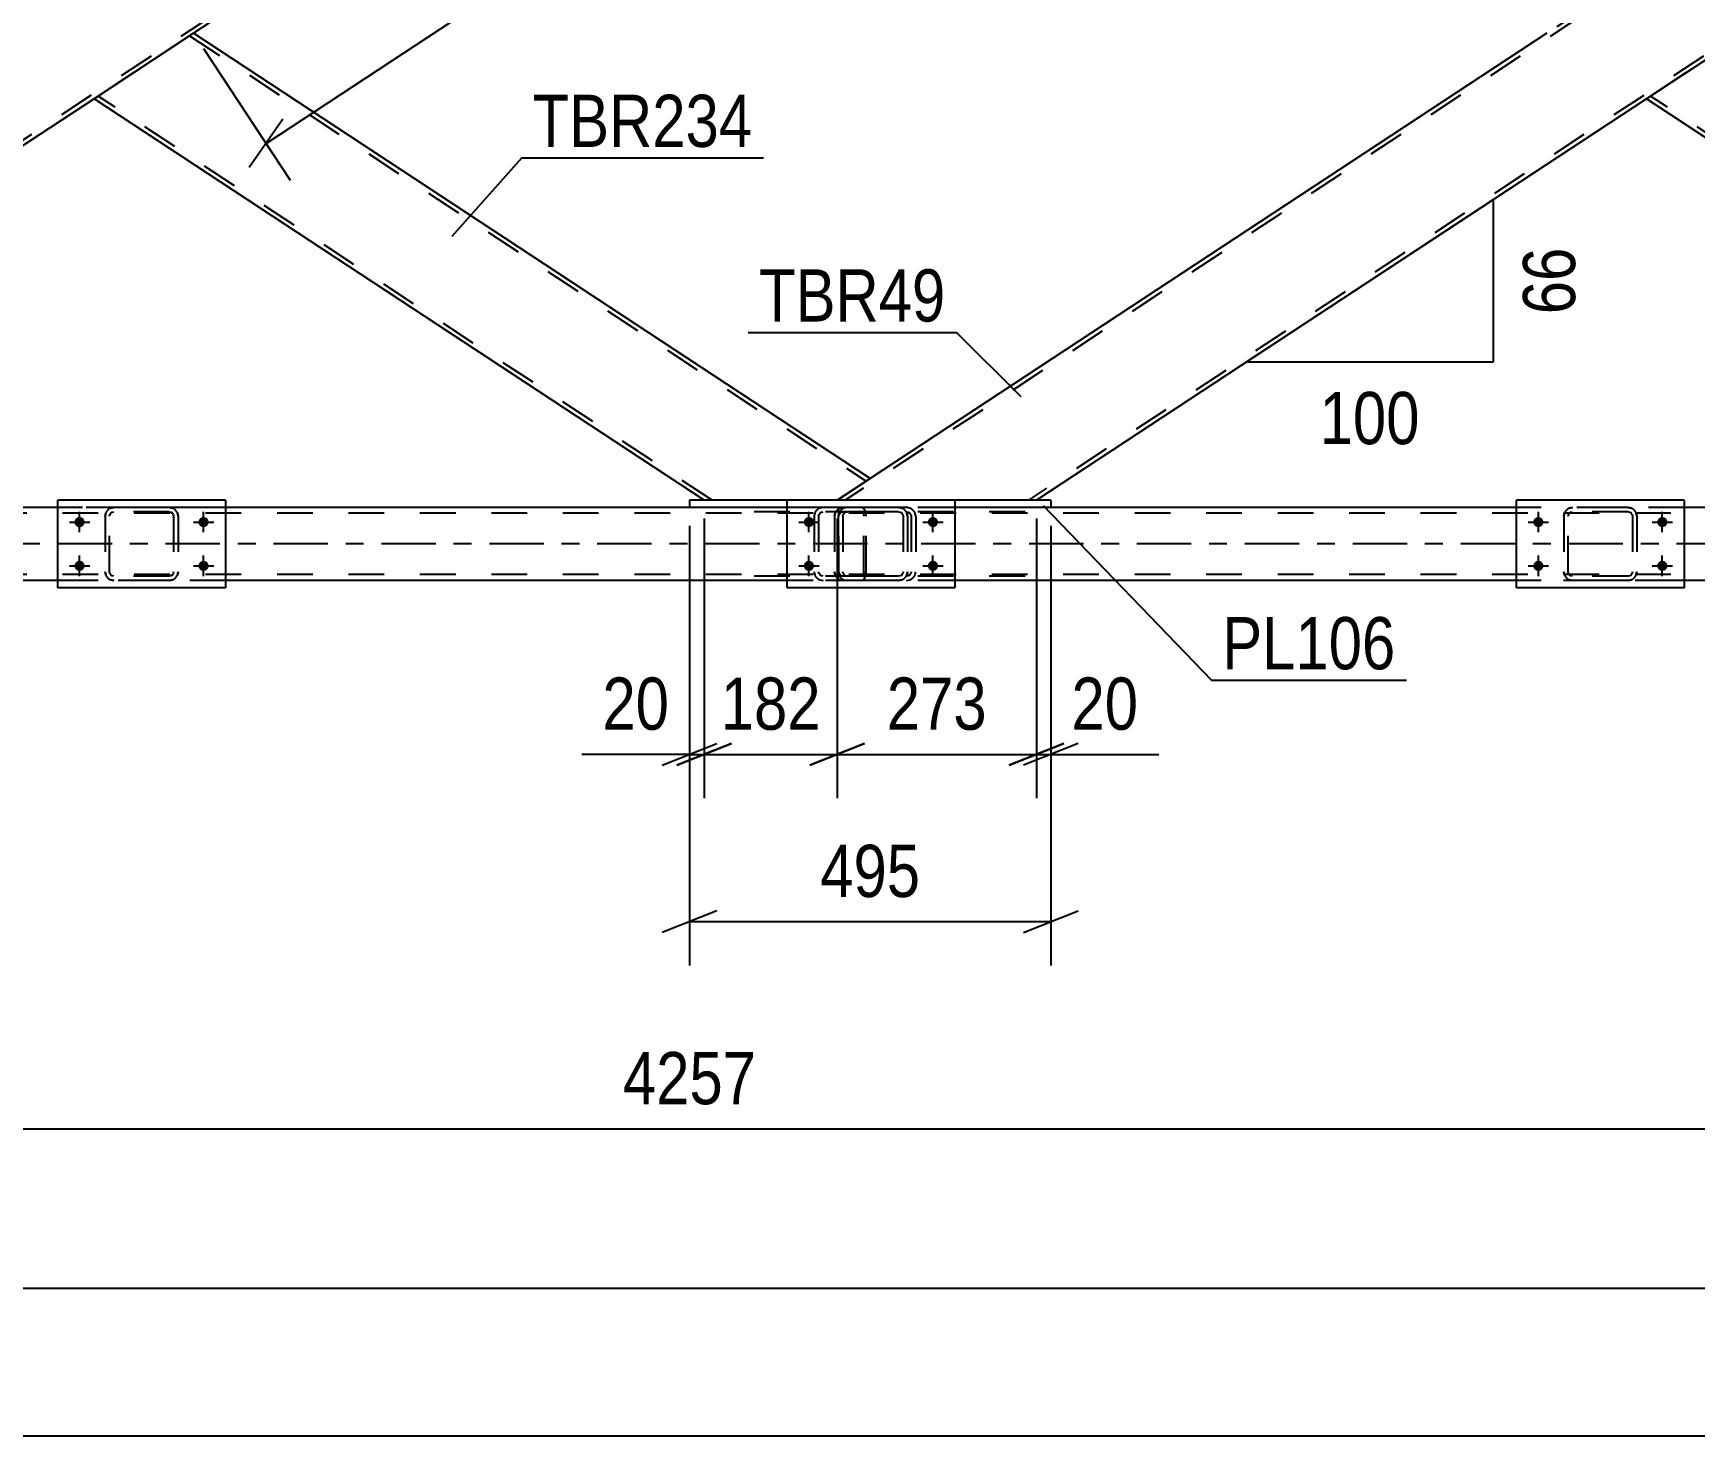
# Model space of a CAD drawing. Header units: millimetres. Extents: x -834 to 355, y -855 to -14.
# Drawn here: x -267.8 to -176.7, y -174.2 to -97.3 of the extents above; entities that cross this region are included whole.
import ezdxf

# ---------------------------------------------------------------- set-up
doc = ezdxf.new("R2010")
doc.units = ezdxf.units.MM
doc.linetypes.add('DXK_LINE_DOT2', pattern=[3.9198, 1.9599, -1.9599])
doc.linetypes.add('DXK_LINE_DOT3', pattern=[5.9187, 2.979, -0.9799, 0.9799, -0.9799])
doc.styles.add('Arial Narrow', font='ARIALN.TTF', dxfattribs={"height": 0.2})

# ---------------------------------------------------------------- blocks, each defined once
blk = doc.blocks.new('Bolt-570384938-11738 - 11708')
at = {"linetype": 'Continuous'}
for points in [[(-185.274, -123.789, -1), (-185.274, -124.349, -1)], [(-178.474, -123.789, -1), (-178.474, -124.349, -1)], [(-185.274, -126.189, -1), (-185.274, -126.749, -1)], [(-178.474, -126.189, -1), (-178.474, -126.749, -1)]]:
    blk.add_hatch(color=1, dxfattribs=at).paths.add_polyline_path(points)
at = {"color": 1, "linetype": 'Continuous'}
for p, q in [((-185.274, -124.629), (-185.274, -123.509)), ((-178.474, -124.629), (-178.474, -123.509)), ((-185.834, -124.069), (-184.714, -124.069)), ((-179.034, -124.069), (-177.914, -124.069)), ((-185.834, -126.469), (-184.714, -126.469)), ((-185.274, -127.029), (-185.274, -125.909)), ((-179.034, -126.469), (-177.914, -126.469)), ((-178.474, -127.029), (-178.474, -125.909))]:
    blk.add_line(p, q, dxfattribs=at)
blk = doc.blocks.new('Bolt-570384938-11739 - 11708')
at = {"linetype": 'Continuous'}
for points in [[(-265.274, -123.789, -1), (-265.274, -124.349, -1)], [(-258.474, -123.789, -1), (-258.474, -124.349, -1)], [(-265.274, -126.189, -1), (-265.274, -126.749, -1)], [(-258.474, -126.189, -1), (-258.474, -126.749, -1)]]:
    blk.add_hatch(color=1, dxfattribs=at).paths.add_polyline_path(points)
at = {"color": 1, "linetype": 'Continuous'}
for p, q in [((-265.274, -124.629), (-265.274, -123.509)), ((-258.474, -124.629), (-258.474, -123.509)), ((-265.834, -124.069), (-264.714, -124.069)), ((-259.034, -124.069), (-257.914, -124.069)), ((-265.834, -126.469), (-264.714, -126.469)), ((-265.274, -127.029), (-265.274, -125.909)), ((-259.034, -126.469), (-257.914, -126.469)), ((-258.474, -127.029), (-258.474, -125.909))]:
    blk.add_line(p, q, dxfattribs=at)
blk = doc.blocks.new('Part-570384938-11949 - 11708')
at = {"color": 7, "linetype": 'DXK_LINE_DOT2'}
for p, q in [((-223.646, -123.613), (-223.675, -123.749)), ((-223.675, -123.749), (-223.675, -126.789)), ((-223.636, -123.565), (-223.646, -123.613)), ((-223.42, -123.749), (-223.4, -123.657)), ((-223.42, -123.749), (-223.42, -126.789)), ((-223.4, -123.657), (-223.345, -123.579)), ((-223.164, -123.269), (-223.36, -123.305)), ((-223.345, -123.579), (-223.262, -123.527)), ((-223.262, -123.527), (-223.164, -123.509)), ((-213.422, -123.269), (-223.164, -123.269)), ((-213.422, -123.509), (-223.164, -123.509)), ((-219.734, -123.305), (-219.929, -123.269)), ((-219.929, -123.509), (-219.831, -123.527)), ((-219.831, -123.527), (-219.749, -123.579)), ((-219.749, -123.579), (-219.693, -123.657)), ((-219.693, -123.657), (-219.674, -123.749)), ((-219.674, -123.749), (-219.674, -126.789)), ((-219.447, -123.613), (-219.457, -123.565)), ((-219.418, -123.749), (-219.447, -123.613)), ((-219.418, -123.749), (-219.418, -126.789)), ((-223.675, -126.789), (-223.661, -126.855)), ((-223.661, -126.855), (-223.636, -126.973)), ((-223.4, -126.881), (-223.42, -126.789)), ((-223.345, -126.959), (-223.4, -126.881)), ((-223.36, -127.232), (-223.164, -127.269)), ((-223.262, -127.011), (-223.345, -126.959)), ((-223.164, -127.029), (-223.262, -127.011)), ((-213.422, -127.029), (-223.164, -127.029)), ((-213.422, -127.269), (-223.164, -127.269)), ((-219.831, -127.011), (-219.929, -127.029)), ((-219.929, -127.269), (-219.734, -127.232)), ((-219.749, -126.959), (-219.831, -127.011)), ((-219.693, -126.881), (-219.749, -126.959)), ((-219.674, -126.789), (-219.693, -126.881)), ((-219.457, -126.973), (-219.432, -126.855)), ((-219.432, -126.855), (-219.418, -126.789))]:
    blk.add_line(p, q, dxfattribs=at)
for centre, start, end in [((-223.184, -123.77), 110.75831, 155.68004), ((-219.91, -123.77), 24.31996, 69.24169), ((-223.184, -126.768), 204.31996, 249.24169), ((-219.91, -126.768), 290.75831, 335.68004)]:
    blk.add_arc(centre, 0.496, start, end, dxfattribs=at)
blk = doc.blocks.new('Part-570384938-11795 - 11708')
at = {"color": 2, "linetype": 'Continuous'}
for p, q in [((-231.819, -122.869), (-231.819, -123.269)), ((-226.474, -122.869), (-231.819, -122.869)), ((-212.002, -122.869), (-217.274, -122.869)), ((-212.002, -122.869), (-212.002, -123.269)), ((-226.474, -123.269), (-231.819, -123.269)), ((-212.002, -123.269), (-217.274, -123.269))]:
    blk.add_line(p, q, dxfattribs=at)
at = {"color": 7, "linetype": 'DXK_LINE_DOT2'}
for p, q in [((-217.274, -122.869), (-226.474, -122.869)), ((-217.274, -123.269), (-226.474, -123.269))]:
    blk.add_line(p, q, dxfattribs=at)
blk = doc.blocks.new('Part-570384938-11836 - 11708')
at = {"color": 7, "linetype": 'DXK_LINE_DOT2'}
for p, q in [((-183.874, -123.749), (-183.838, -123.565)), ((-183.838, -123.565), (-183.874, -123.749)), ((-183.874, -123.749), (-183.874, -126.789)), ((-183.634, -123.749), (-183.616, -123.657)), ((-183.634, -126.789), (-183.634, -123.749)), ((-183.616, -123.657), (-183.564, -123.579)), ((-183.578, -123.305), (-183.394, -123.269)), ((-183.394, -123.269), (-183.578, -123.305)), ((-183.564, -123.579), (-183.486, -123.527)), ((-183.486, -123.527), (-183.394, -123.509)), ((-180.354, -123.269), (-183.394, -123.269)), ((-180.354, -123.509), (-183.394, -123.509)), ((-180.354, -123.269), (-180.17, -123.305)), ((-180.17, -123.305), (-180.354, -123.269)), ((-180.354, -123.509), (-180.262, -123.527)), ((-180.262, -123.527), (-180.184, -123.579)), ((-180.184, -123.579), (-180.132, -123.657)), ((-180.132, -123.657), (-180.114, -123.749)), ((-180.114, -123.749), (-180.114, -126.789)), ((-179.911, -123.565), (-179.874, -123.749)), ((-179.874, -123.749), (-179.911, -123.565)), ((-179.874, -123.749), (-179.874, -126.789)), ((-183.838, -126.973), (-183.874, -126.789)), ((-183.874, -126.789), (-183.838, -126.973)), ((-183.616, -126.881), (-183.634, -126.789)), ((-183.564, -126.959), (-183.616, -126.881)), ((-183.394, -127.269), (-183.578, -127.232)), ((-183.578, -127.232), (-183.394, -127.269)), ((-183.486, -127.011), (-183.564, -126.959)), ((-183.394, -127.029), (-183.486, -127.011)), ((-180.354, -127.029), (-183.394, -127.029)), ((-180.354, -127.269), (-183.394, -127.269)), ((-180.262, -127.011), (-180.354, -127.029)), ((-180.17, -127.232), (-180.354, -127.269)), ((-180.354, -127.269), (-180.17, -127.232)), ((-180.184, -126.959), (-180.262, -127.011)), ((-180.132, -126.881), (-180.184, -126.959)), ((-180.114, -126.789), (-180.132, -126.881)), ((-179.874, -126.789), (-179.911, -126.973)), ((-179.911, -126.973), (-179.874, -126.789))]:
    blk.add_line(p, q, dxfattribs=at)
at = {"color": 7, "linetype": 'DXK_LINE_DOT3'}
blk.add_line((-181.874, -125.269), (-181.874, -125.269), dxfattribs=at)
at = {"color": 7, "linetype": 'DXK_LINE_DOT2'}
for centre, start, end in [((-183.394, -123.749), 112.5, 157.5), ((-183.394, -123.749), 112.5, 157.5), ((-180.354, -123.749), 22.5, 67.5), ((-180.354, -123.749), 22.5, 67.5), ((-183.394, -126.789), 202.5, 247.5), ((-183.394, -126.789), 202.5, 247.5), ((-180.354, -126.789), 292.5, 337.5), ((-180.354, -126.789), 292.5, 337.5)]:
    blk.add_arc(centre, 0.48, start, end, dxfattribs=at)
blk = doc.blocks.new('Part-570384938-11837 - 11708')
at = {"color": 2, "linetype": 'Continuous'}
for p, q in [((-177.274, -122.869), (-186.474, -122.869)), ((-186.474, -127.669), (-186.474, -122.869)), ((-177.274, -122.869), (-177.274, -127.669)), ((-177.274, -127.669), (-186.474, -127.669))]:
    blk.add_line(p, q, dxfattribs=at)
blk = doc.blocks.new('Part-570384938-11839 - 11708')
at = {"color": 7, "linetype": 'DXK_LINE_DOT2'}
for p, q in [((-263.874, -123.749), (-263.838, -123.565)), ((-263.838, -123.565), (-263.874, -123.749)), ((-263.874, -123.749), (-263.874, -126.789)), ((-263.634, -123.749), (-263.616, -123.657)), ((-263.634, -126.789), (-263.634, -123.749)), ((-263.616, -123.657), (-263.564, -123.579)), ((-263.578, -123.305), (-263.394, -123.269)), ((-263.394, -123.269), (-263.578, -123.305)), ((-263.564, -123.579), (-263.486, -123.527)), ((-263.486, -123.527), (-263.394, -123.509)), ((-260.354, -123.269), (-263.394, -123.269)), ((-260.354, -123.509), (-263.394, -123.509)), ((-260.354, -123.269), (-260.17, -123.305)), ((-260.17, -123.305), (-260.354, -123.269)), ((-260.354, -123.509), (-260.262, -123.527)), ((-260.262, -123.527), (-260.184, -123.579)), ((-260.184, -123.579), (-260.132, -123.657)), ((-260.132, -123.657), (-260.114, -123.749)), ((-260.114, -123.749), (-260.114, -126.789)), ((-259.911, -123.565), (-259.874, -123.749)), ((-259.874, -123.749), (-259.911, -123.565)), ((-259.874, -123.749), (-259.874, -126.789)), ((-263.838, -126.973), (-263.874, -126.789)), ((-263.874, -126.789), (-263.838, -126.973)), ((-263.616, -126.881), (-263.634, -126.789)), ((-263.564, -126.959), (-263.616, -126.881)), ((-263.394, -127.269), (-263.578, -127.232)), ((-263.578, -127.232), (-263.394, -127.269)), ((-263.486, -127.011), (-263.564, -126.959)), ((-263.394, -127.029), (-263.486, -127.011)), ((-260.354, -127.029), (-263.394, -127.029)), ((-260.354, -127.269), (-263.394, -127.269)), ((-260.262, -127.011), (-260.354, -127.029)), ((-260.17, -127.232), (-260.354, -127.269)), ((-260.354, -127.269), (-260.17, -127.232)), ((-260.184, -126.959), (-260.262, -127.011)), ((-260.132, -126.881), (-260.184, -126.959)), ((-260.114, -126.789), (-260.132, -126.881)), ((-259.874, -126.789), (-259.911, -126.973)), ((-259.911, -126.973), (-259.874, -126.789))]:
    blk.add_line(p, q, dxfattribs=at)
at = {"color": 7, "linetype": 'DXK_LINE_DOT3'}
blk.add_line((-261.874, -125.269), (-261.874, -125.269), dxfattribs=at)
at = {"color": 7, "linetype": 'DXK_LINE_DOT2'}
for centre, start, end in [((-263.394, -123.749), 112.5, 157.5), ((-263.394, -123.749), 112.5, 157.5), ((-260.354, -123.749), 22.5, 67.5), ((-260.354, -123.749), 22.5, 67.5), ((-263.394, -126.789), 202.5, 247.5), ((-263.394, -126.789), 202.5, 247.5), ((-260.354, -126.789), 292.5, 337.5), ((-260.354, -126.789), 292.5, 337.5)]:
    blk.add_arc(centre, 0.48, start, end, dxfattribs=at)
blk = doc.blocks.new('Part-570384938-11840 - 11708')
at = {"color": 2, "linetype": 'Continuous'}
for p, q in [((-257.274, -122.869), (-266.474, -122.869)), ((-266.474, -127.669), (-266.474, -122.869)), ((-257.274, -122.869), (-257.274, -127.669)), ((-257.274, -127.669), (-266.474, -127.669))]:
    blk.add_line(p, q, dxfattribs=at)
blk = doc.blocks.new('Part-570384938-12243 - 11708')
at = {"color": 7, "linetype": 'DXK_LINE_DOT2'}
for p, q in [((-222.399, -123.269), (-230.063, -123.269)), ((-222.399, -123.509), (-230.063, -123.509)), ((-224.965, -123.613), (-224.993, -123.749)), ((-224.993, -123.749), (-224.993, -126.789)), ((-224.955, -123.565), (-224.965, -123.613)), ((-224.742, -123.749), (-224.722, -123.657)), ((-224.742, -123.749), (-224.742, -126.789)), ((-224.722, -123.657), (-224.668, -123.579)), ((-224.49, -123.269), (-224.683, -123.305)), ((-224.668, -123.579), (-224.586, -123.527)), ((-224.586, -123.527), (-224.49, -123.509)), ((-223.675, -123.269), (-223.675, -123.509)), ((-222.295, -123.305), (-222.399, -123.269)), ((-222.399, -123.509), (-222.347, -123.527)), ((-222.347, -123.527), (-222.303, -123.579)), ((-222.303, -123.579), (-222.274, -123.657)), ((-222.207, -123.41), (-222.295, -123.305)), ((-222.274, -123.657), (-222.263, -123.749)), ((-222.263, -126.789), (-222.263, -123.749)), ((-222.149, -123.565), (-222.207, -123.41)), ((-222.128, -123.749), (-222.149, -123.565)), ((-222.128, -126.789), (-222.128, -123.749)), ((-222.399, -127.029), (-230.063, -127.029)), ((-222.399, -127.269), (-230.063, -127.269)), ((-224.993, -126.789), (-224.979, -126.855)), ((-224.979, -126.855), (-224.955, -126.973)), ((-224.722, -126.881), (-224.742, -126.789)), ((-224.668, -126.959), (-224.722, -126.881)), ((-224.683, -127.232), (-224.49, -127.269)), ((-224.586, -127.011), (-224.668, -126.959)), ((-224.49, -127.029), (-224.586, -127.011)), ((-223.675, -127.269), (-223.675, -127.029)), ((-222.347, -127.011), (-222.399, -127.029)), ((-222.399, -127.269), (-222.295, -127.232)), ((-222.303, -126.959), (-222.347, -127.011)), ((-222.274, -126.881), (-222.303, -126.959)), ((-222.295, -127.232), (-222.207, -127.128)), ((-222.263, -126.789), (-222.274, -126.881)), ((-222.207, -127.128), (-222.149, -126.973)), ((-222.149, -126.973), (-222.128, -126.789))]:
    blk.add_line(p, q, dxfattribs=at)
for centre, start, end in [((-224.505, -123.764), 111.1941, 156.15059), ((-224.505, -126.774), 203.84941, 248.8059)]:
    blk.add_arc(centre, 0.492, start, end, dxfattribs=at)
blk = doc.blocks.new('Part-570384938-12253 - 11708')
at = {"color": 2, "linetype": 'Continuous'}
for p, q in [((-259.018, -97.27), (-264.477, -100.861)), ((-221.91, -121.679), (-259.018, -97.27)), ((-231.019, -122.869), (-264.477, -100.861)), ((-221.944, -121.701), (-223.72, -122.869)), ((-221.91, -121.679), (-221.944, -121.701))]:
    blk.add_line(p, q, dxfattribs=at)
at = {"color": 7, "linetype": 'DXK_LINE_DOT2'}
for p, q in [((-259.237, -97.413), (-222.129, -121.822)), ((-264.259, -100.717), (-264.242, -100.706)), ((-230.582, -122.869), (-264.259, -100.717)), ((-222.129, -121.822), (-222.347, -121.966)), ((-221.91, -121.679), (-221.91, -121.679)), ((-223.72, -122.869), (-231.019, -122.869))]:
    blk.add_line(p, q, dxfattribs=at)
blk = doc.blocks.new('Part-570384938-12112 - 11708')
at = {"color": 7, "linetype": 'DXK_LINE_DOT2'}
for p, q in [((-80.015, -123.589), (-754.474, -123.589)), ((-212.002, -123.269), (-746.474, -123.269)), ((-257.274, -123.269), (-266.474, -123.269)), ((-212.002, -123.269), (-231.819, -123.269)), ((-177.274, -123.269), (-186.474, -123.269)), ((-80.015, -126.949), (-754.474, -126.949)), ((-80.015, -127.269), (-746.474, -127.269)), ((-257.274, -127.269), (-266.474, -127.269)), ((-217.274, -127.269), (-226.474, -127.269)), ((-177.274, -127.269), (-186.474, -127.269))]:
    blk.add_line(p, q, dxfattribs=at)
at = {"color": 2, "linetype": 'Continuous'}
for p, q in [((-266.474, -123.269), (-297.136, -123.269)), ((-231.819, -123.269), (-257.274, -123.269)), ((-186.474, -123.269), (-212.002, -123.269)), ((-146.685, -123.269), (-177.274, -123.269)), ((-266.474, -127.269), (-297.274, -127.269)), ((-226.474, -127.269), (-257.274, -127.269)), ((-186.474, -127.269), (-217.274, -127.269)), ((-146.474, -127.269), (-177.274, -127.269))]:
    blk.add_line(p, q, dxfattribs=at)
at = {"color": 7, "linetype": 'DXK_LINE_DOT3'}
blk.add_line((-80.015, -125.269), (-754.474, -125.269), dxfattribs=at)
blk = doc.blocks.new('Part-570384938-12193 - 11708')
at = {"color": 7, "linetype": 'DXK_LINE_DOT2'}
for p, q in [((-146.967, -72.67), (-223.283, -122.869)), ((-136.923, -72.67), (-213.238, -122.869)), ((-136.486, -72.67), (-147.404, -72.67)), ((-179.343, -93.679), (-184.802, -97.27)), ((-173.884, -97.27), (-179.343, -100.861)), ((-221.91, -121.679), (-223.72, -122.869)), ((-212.802, -122.869), (-223.72, -122.869))]:
    blk.add_line(p, q, dxfattribs=at)
at = {"color": 2, "linetype": 'Continuous'}
for p, q in [((-147.404, -72.67), (-179.343, -93.679)), ((-136.486, -72.67), (-173.884, -97.27)), ((-184.802, -97.27), (-221.91, -121.679)), ((-179.343, -100.861), (-212.802, -122.869))]:
    blk.add_line(p, q, dxfattribs=at)
blk = doc.blocks.new('Part-570384938-12208 - 11708')
at = {"color": 2, "linetype": 'Continuous'}
for p, q in [((-173.884, -97.27), (-179.343, -100.861)), ((-136.776, -121.679), (-173.884, -97.27)), ((-145.885, -122.869), (-179.343, -100.861)), ((-136.809, -121.701), (-138.586, -122.869)), ((-136.776, -121.679), (-136.809, -121.701))]:
    blk.add_line(p, q, dxfattribs=at)
at = {"color": 7, "linetype": 'DXK_LINE_DOT2'}
for p, q in [((-174.103, -97.413), (-136.994, -121.822)), ((-179.125, -100.717), (-179.108, -100.706)), ((-145.448, -122.869), (-179.125, -100.717)), ((-136.994, -121.822), (-137.213, -121.966)), ((-136.776, -121.679), (-136.776, -121.679)), ((-138.586, -122.869), (-145.885, -122.869))]:
    blk.add_line(p, q, dxfattribs=at)
blk = doc.blocks.new('Part-570384938-12248 - 11708')
at = {"color": 7, "linetype": 'DXK_LINE_DOT2'}
for p, q in [((-232.102, -72.67), (-308.417, -122.869)), ((-222.057, -72.67), (-298.373, -122.869)), ((-221.62, -72.67), (-232.538, -72.67)), ((-221.62, -72.67), (-221.91, -72.861)), ((-264.477, -93.679), (-269.936, -97.27)), ((-259.018, -97.27), (-264.477, -100.861)), ((-308.854, -122.869), (-307.045, -121.679)), ((-297.936, -122.869), (-308.854, -122.869))]:
    blk.add_line(p, q, dxfattribs=at)
at = {"color": 2, "linetype": 'Continuous'}
for p, q in [((-232.538, -72.67), (-264.477, -93.679)), ((-221.91, -72.861), (-259.018, -97.27)), ((-269.936, -97.27), (-307.045, -121.679)), ((-264.477, -100.861), (-297.936, -122.869))]:
    blk.add_line(p, q, dxfattribs=at)
blk = doc.blocks.new('Part-570384938-12286 - 11708')
at = {"color": 7, "linetype": 'DXK_LINE_DOT2'}
for p, q in [((-223.874, -123.749), (-223.838, -123.565)), ((-223.838, -123.565), (-223.874, -123.749)), ((-223.874, -123.749), (-223.874, -126.789)), ((-223.634, -123.749), (-223.616, -123.657)), ((-223.634, -126.789), (-223.634, -123.749)), ((-223.616, -123.657), (-223.564, -123.579)), ((-223.578, -123.305), (-223.394, -123.269)), ((-223.394, -123.269), (-223.578, -123.305)), ((-223.564, -123.579), (-223.486, -123.527)), ((-223.486, -123.527), (-223.394, -123.509)), ((-220.354, -123.269), (-223.394, -123.269)), ((-220.354, -123.509), (-223.394, -123.509)), ((-220.354, -123.269), (-220.17, -123.305)), ((-220.17, -123.305), (-220.354, -123.269)), ((-220.354, -123.509), (-220.262, -123.527)), ((-220.262, -123.527), (-220.184, -123.579)), ((-220.184, -123.579), (-220.132, -123.657)), ((-220.132, -123.657), (-220.114, -123.749)), ((-220.114, -123.749), (-220.114, -126.789)), ((-219.911, -123.565), (-219.874, -123.749)), ((-219.874, -123.749), (-219.911, -123.565)), ((-219.874, -123.749), (-219.874, -126.789)), ((-223.838, -126.973), (-223.874, -126.789)), ((-223.874, -126.789), (-223.838, -126.973)), ((-223.616, -126.881), (-223.634, -126.789)), ((-223.564, -126.959), (-223.616, -126.881)), ((-223.394, -127.269), (-223.578, -127.232)), ((-223.578, -127.232), (-223.394, -127.269)), ((-223.486, -127.011), (-223.564, -126.959)), ((-223.394, -127.029), (-223.486, -127.011)), ((-220.354, -127.029), (-223.394, -127.029)), ((-220.354, -127.269), (-223.394, -127.269)), ((-220.262, -127.011), (-220.354, -127.029)), ((-220.17, -127.232), (-220.354, -127.269)), ((-220.354, -127.269), (-220.17, -127.232)), ((-220.184, -126.959), (-220.262, -127.011)), ((-220.132, -126.881), (-220.184, -126.959)), ((-220.114, -126.789), (-220.132, -126.881)), ((-219.874, -126.789), (-219.911, -126.973)), ((-219.911, -126.973), (-219.874, -126.789))]:
    blk.add_line(p, q, dxfattribs=at)
at = {"color": 7, "linetype": 'DXK_LINE_DOT3'}
blk.add_line((-221.874, -125.269), (-221.874, -125.269), dxfattribs=at)
at = {"color": 7, "linetype": 'DXK_LINE_DOT2'}
for centre, start, end in [((-223.394, -123.749), 112.5, 157.5), ((-223.394, -123.749), 112.5, 157.5), ((-220.354, -123.749), 22.5, 67.5), ((-220.354, -123.749), 22.5, 67.5), ((-223.394, -126.789), 202.5, 247.5), ((-223.394, -126.789), 202.5, 247.5), ((-220.354, -126.789), 292.5, 337.5), ((-220.354, -126.789), 292.5, 337.5)]:
    blk.add_arc(centre, 0.48, start, end, dxfattribs=at)
blk = doc.blocks.new('Part-570384938-12287 - 11708')
at = {"color": 2, "linetype": 'Continuous'}
for p, q in [((-217.274, -122.869), (-226.474, -122.869)), ((-226.474, -127.669), (-226.474, -122.869)), ((-217.274, -122.869), (-217.274, -127.669)), ((-217.274, -127.669), (-226.474, -127.669))]:
    blk.add_line(p, q, dxfattribs=at)
blk = doc.blocks.new('Bolt-570384938-12290 - 11708')
at = {"linetype": 'Continuous'}
for points in [[(-225.274, -123.789, -1), (-225.274, -124.349, -1)], [(-218.474, -123.789, -1), (-218.474, -124.349, -1)], [(-225.274, -126.189, -1), (-225.274, -126.749, -1)], [(-218.474, -126.189, -1), (-218.474, -126.749, -1)]]:
    blk.add_hatch(color=1, dxfattribs=at).paths.add_polyline_path(points)
at = {"color": 1, "linetype": 'Continuous'}
for p, q in [((-225.274, -124.629), (-225.274, -123.509)), ((-218.474, -124.629), (-218.474, -123.509)), ((-225.834, -124.069), (-224.714, -124.069)), ((-219.034, -124.069), (-217.914, -124.069)), ((-225.834, -126.469), (-224.714, -126.469)), ((-225.274, -127.029), (-225.274, -125.909)), ((-219.034, -126.469), (-217.914, -126.469)), ((-218.474, -127.029), (-218.474, -125.909))]:
    blk.add_line(p, q, dxfattribs=at)
blk = doc.blocks.new('StraightDimension-570384938-12586 - 11708')
at = {"color": 7, "linetype": 'Continuous'}
blk.add_line((-793.899, -166.061), (-80.015, -166.061), dxfattribs=at)
blk = doc.blocks.new('StraightDimension-570384938-34491 - 11708')
at = {"color": 7, "linetype": 'Continuous'}
for p, q in [((-212.802, -123.869), (-212.802, -139.204)), ((-212.002, -124.269), (-212.002, -139.204)), ((-214.302, -137.404), (-211.302, -136.204)), ((-210.502, -136.204), (-213.502, -137.404)), ((-212.802, -136.804), (-212.002, -136.804)), ((-212.002, -136.804), (-206.095, -136.804)), ((-212.002, -136.804), (-206.095, -136.804))]:
    blk.add_line(p, q, dxfattribs=at)
at = {"color": 0}
blk.add_wipeout([(-206.62, -136.054), (-206.62, -131.854), (-211.477, -131.854), (-211.477, -136.054)], dxfattribs=at)
at = {"color": 3, "style": 'Arial Narrow'}
blk.add_text('20', height=2.8633, dxfattribs=at).set_placement((-210.877, -135.454))
blk = doc.blocks.new('AngleDimension-570384938-12477 - 11708')
at = {"color": 7, "linetype": 'Continuous'}
for p, q in [((-187.756, -106.394), (-201.291, -115.297)), ((-187.756, -106.394), (-187.756, -115.297)), ((-201.644, -115.529), (-201.291, -115.297)), ((-187.756, -115.297), (-201.291, -115.297))]:
    blk.add_line(p, q, dxfattribs=at)
at = {"color": 0}
for points in [[(-182.656, -108.418), (-186.856, -108.418), (-186.856, -113.274), (-182.656, -113.274)], [(-191.181, -120.397), (-191.181, -116.197), (-197.866, -116.197), (-197.866, -120.397)]]:
    blk.add_wipeout(points, dxfattribs=at)
at = {"color": 3, "style": 'Arial Narrow'}
blk.add_text('66', height=2.8633, rotation=90.00021, dxfattribs=at).set_placement((-183.256, -112.674))
blk.add_text('100', height=2.8633, dxfattribs=at).set_placement((-197.266, -119.797))
blk = doc.blocks.new('StraightDimension-570384938-12660 - 11708')
at = {"color": 7, "linetype": 'Continuous'}
blk.add_line((-794.539, -174.159), (-79.375, -174.159), dxfattribs=at)
blk = doc.blocks.new('StraightDimension-570384938-12679 - 11708')
at = {"color": 7, "linetype": 'Continuous'}
blk.add_line((-316.953, -157.334), (-146.685, -157.334), dxfattribs=at)
at = {"color": 0}
blk.add_wipeout([(-227.563, -156.584), (-227.563, -152.384), (-236.075, -152.384), (-236.075, -156.584)], dxfattribs=at)
at = {"color": 3, "style": 'Arial Narrow'}
blk.add_text('4257', height=2.8633, dxfattribs=at).set_placement((-235.475, -155.984))
blk = doc.blocks.new('StraightDimension-570384938-34495 - 11708')
at = {"color": 7, "linetype": 'Continuous'}
for p, q in [((-231.019, -123.869), (-231.019, -139.204)), ((-231.819, -124.269), (-231.819, -139.204)), ((-233.319, -137.404), (-230.319, -136.204)), ((-229.519, -136.204), (-232.519, -137.404)), ((-231.819, -136.804), (-237.725, -136.804)), ((-231.819, -136.804), (-237.725, -136.804)), ((-231.819, -136.804), (-231.019, -136.804))]:
    blk.add_line(p, q, dxfattribs=at)
at = {"color": 0}
blk.add_wipeout([(-232.344, -136.054), (-232.344, -131.854), (-237.2, -131.854), (-237.2, -136.054)], dxfattribs=at)
at = {"color": 3, "style": 'Arial Narrow'}
blk.add_text('20', height=2.8633, dxfattribs=at).set_placement((-236.6, -135.454))
blk = doc.blocks.new('StraightDimension-570384938-34493 - 11708')
at = {"color": 7, "linetype": 'Continuous'}
for p, q in [((-223.72, -123.869), (-223.72, -139.204)), ((-212.802, -123.869), (-212.802, -139.204)), ((-225.22, -137.404), (-222.22, -136.204)), ((-211.302, -136.204), (-214.302, -137.404)), ((-223.72, -136.804), (-212.802, -136.804))]:
    blk.add_line(p, q, dxfattribs=at)
at = {"color": 0}
blk.add_wipeout([(-214.919, -136.054), (-214.919, -131.854), (-221.603, -131.854), (-221.603, -136.054)], dxfattribs=at)
at = {"color": 3, "style": 'Arial Narrow'}
blk.add_text('273', height=2.8633, dxfattribs=at).set_placement((-221.003, -135.454))
blk = doc.blocks.new('StraightDimension-570384938-34494 - 11708')
at = {"color": 7, "linetype": 'Continuous'}
for p, q in [((-231.019, -123.869), (-231.019, -139.204)), ((-223.72, -123.869), (-223.72, -139.204)), ((-232.519, -137.404), (-229.519, -136.204)), ((-222.22, -136.204), (-225.22, -137.404)), ((-231.019, -136.804), (-223.72, -136.804))]:
    blk.add_line(p, q, dxfattribs=at)
at = {"color": 0}
blk.add_wipeout([(-224.027, -136.054), (-224.027, -131.854), (-230.712, -131.854), (-230.712, -136.054)], dxfattribs=at)
at = {"color": 3, "style": 'Arial Narrow'}
blk.add_text('182', height=2.8633, dxfattribs=at).set_placement((-230.112, -135.454))
blk = doc.blocks.new('StraightDimension-570384938-34496 - 11708')
at = {"color": 7, "linetype": 'Continuous'}
for p, q in [((-231.819, -124.269), (-231.819, -148.375)), ((-212.002, -124.269), (-212.002, -148.375)), ((-230.319, -145.375), (-233.319, -146.575)), ((-213.502, -146.575), (-210.502, -145.375)), ((-231.819, -145.975), (-212.002, -145.975))]:
    blk.add_line(p, q, dxfattribs=at)
at = {"color": 0}
blk.add_wipeout([(-218.568, -145.225), (-218.568, -141.025), (-225.253, -141.025), (-225.253, -145.225)], dxfattribs=at)
at = {"color": 3, "style": 'Arial Narrow'}
blk.add_text('495', height=2.8633, dxfattribs=at).set_placement((-224.653, -144.625))
blk = doc.blocks.new('StraightDimension-570384938-34822 - 11708')
at = {"color": 7, "linetype": 'Continuous'}
for p, q in [((-221.071, -73.505), (-216.328, -80.716)), ((-218.57, -80.036), (-216.723, -77.385)), ((-255.045, -103.311), (-217.647, -78.711)), ((-258.469, -98.105), (-253.726, -105.316)), ((-254.121, -101.985), (-255.968, -104.636))]:
    blk.add_line(p, q, dxfattribs=at)
at = {"color": 0}
blk.add_wipeout([(-233.202, -88.045), (-235.51, -84.536), (-242.622, -89.214), (-240.314, -92.723)], dxfattribs=at)
at = {"color": 3, "style": 'Arial Narrow'}
blk.add_text('1119', height=2.8633, rotation=33.33468, dxfattribs=at).set_placement((-240.142, -91.892))
blk = doc.blocks.new('Mark-570384938-11791 - 11708')
at = {"color": 30, "linetype": 'Continuous'}
for p, q in [((-212.43, -123.167), (-203.206, -132.74)), ((-203.206, -132.74), (-192.502, -132.74))]:
    blk.add_line(p, q, dxfattribs=at)
at = {"color": 0}
blk.add_wipeout([(-193.102, -132.14), (-193.102, -129.14), (-202.606, -129.14), (-202.606, -132.14)], dxfattribs=at)
blk.add_wipeout([(-193.102, -132.14), (-193.102, -129.14), (-202.606, -129.14), (-202.606, -132.14)], dxfattribs=at)
at = {"color": 3, "style": 'Arial Narrow'}
blk.add_text('PL106', height=2.8633, dxfattribs=at).set_placement((-202.606, -132.14))
blk = doc.blocks.new('Mark-570384938-12249 - 11708')
at = {"color": 30, "linetype": 'Continuous'}
for p, q in [((-244.838, -108.393), (-241.025, -104.105)), ((-241.025, -104.105), (-227.769, -104.105))]:
    blk.add_line(p, q, dxfattribs=at)
at = {"color": 0}
blk.add_wipeout([(-228.369, -103.505), (-228.369, -100.505), (-240.425, -100.505), (-240.425, -103.505)], dxfattribs=at)
blk.add_wipeout([(-228.369, -103.505), (-228.369, -100.505), (-240.425, -100.505), (-240.425, -103.505)], dxfattribs=at)
at = {"color": 3, "style": 'Arial Narrow'}
blk.add_text('TBR234', height=2.8633, dxfattribs=at).set_placement((-240.425, -103.505))
blk = doc.blocks.new('Mark-570384938-12189 - 11708')
at = {"color": 30, "linetype": 'Continuous'}
for p in [(-228.607, -113.674), (-213.644, -117.209)]:
    blk.add_line(p, (-217.179, -113.674), dxfattribs=at)
at = {"color": 0}
blk.add_wipeout([(-217.779, -113.074), (-217.779, -110.074), (-228.007, -110.074), (-228.007, -113.074)], dxfattribs=at)
blk.add_wipeout([(-217.779, -113.074), (-217.779, -110.074), (-228.007, -110.074), (-228.007, -113.074)], dxfattribs=at)
at = {"color": 3, "style": 'Arial Narrow'}
blk.add_text('TBR49', height=2.8633, dxfattribs=at).set_placement((-228.007, -113.074))

msp = doc.modelspace()

# ---------------------------------------------------------------- block references
for name in ['Part-570384938-12248 - 11708', 'Part-570384938-12193 - 11708', 'Part-570384938-12253 - 11708', 'Part-570384938-12208 - 11708', 'Part-570384938-11840 - 11708', 'Part-570384938-11795 - 11708', 'Part-570384938-12287 - 11708', 'Part-570384938-11837 - 11708', 'Part-570384938-12112 - 11708', 'Bolt-570384938-11739 - 11708', 'Part-570384938-11839 - 11708', 'Part-570384938-12243 - 11708', 'Bolt-570384938-12290 - 11708', 'Part-570384938-12286 - 11708', 'Part-570384938-11949 - 11708', 'Bolt-570384938-11738 - 11708', 'Part-570384938-11836 - 11708', 'StraightDimension-570384938-12586 - 11708']:
    msp.add_blockref(name, (0, 0))

# ---------------------------------------------------------------- next in the draw order: block references
for name in ['StraightDimension-570384938-34822 - 11708', 'AngleDimension-570384938-12477 - 11708', 'Mark-570384938-12189 - 11708', 'StraightDimension-570384938-34491 - 11708']:
    msp.add_blockref(name, (0, 0))

# ---------------------------------------------------------------- next in the draw order: block references
for name in ['Mark-570384938-12249 - 11708', 'StraightDimension-570384938-12660 - 11708']:
    msp.add_blockref(name, (0, 0))

# ---------------------------------------------------------------- next in the draw order: block references
msp.add_blockref('StraightDimension-570384938-12679 - 11708', (0, 0))

# ---------------------------------------------------------------- next in the draw order: block references
for name in ['StraightDimension-570384938-34495 - 11708', 'StraightDimension-570384938-34493 - 11708']:
    msp.add_blockref(name, (0, 0))

# ---------------------------------------------------------------- next in the draw order: block references
msp.add_blockref('StraightDimension-570384938-34494 - 11708', (0, 0))

# ---------------------------------------------------------------- next in the draw order: block references
msp.add_blockref('StraightDimension-570384938-34496 - 11708', (0, 0))

# ---------------------------------------------------------------- next in the draw order: block references
msp.add_blockref('Mark-570384938-11791 - 11708', (0, 0))

doc.saveas('drawing.dxf')
